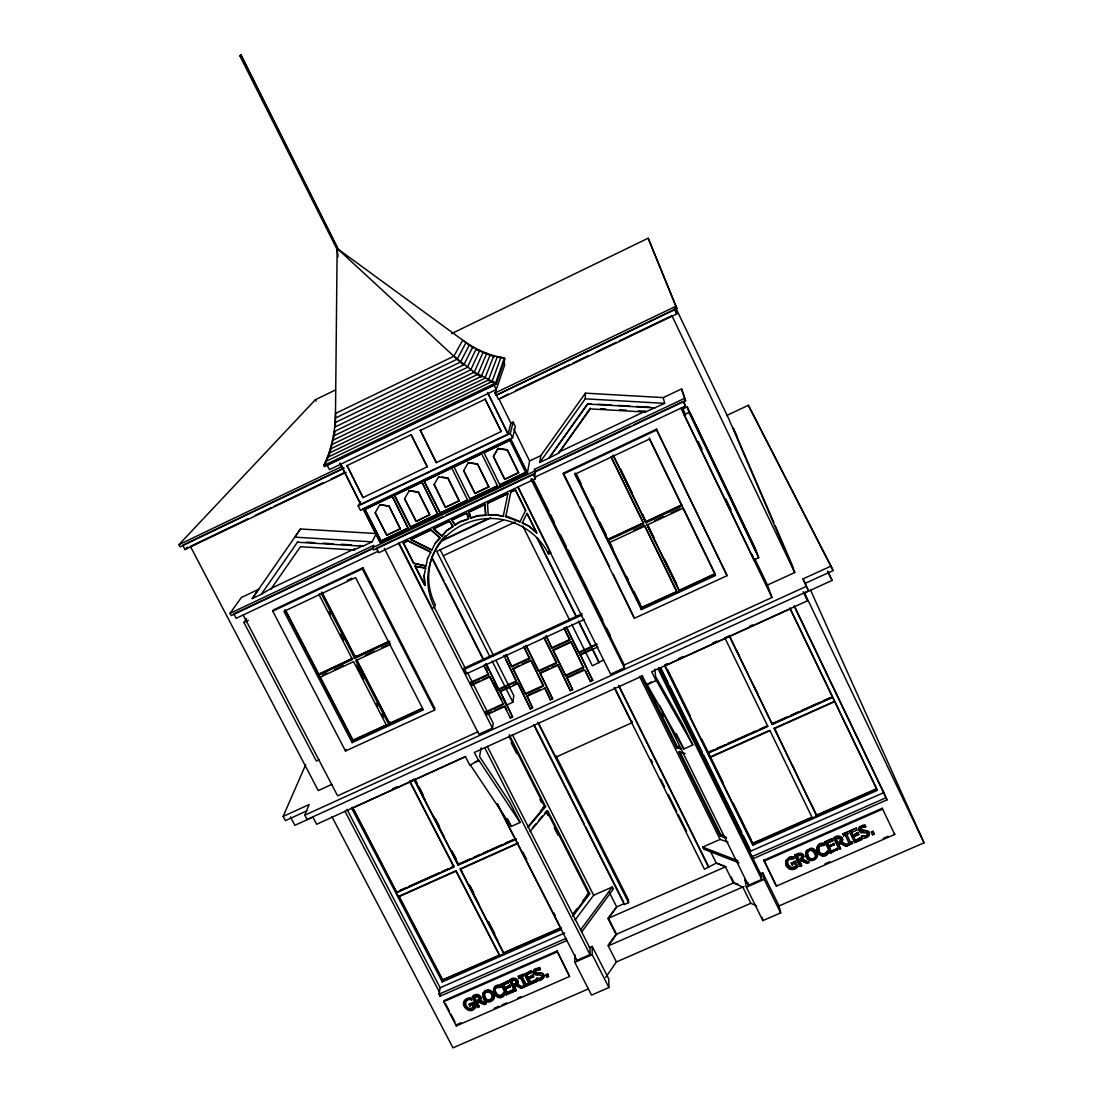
<?xml version="1.0" encoding="UTF-8"?>
<svg xmlns="http://www.w3.org/2000/svg" width="1103" height="1103" viewBox="0 0 1103 1103"><rect width="100%" height="100%" fill="white"/><g stroke="black" fill="none" stroke-linecap="round" stroke-linejoin="round"><path stroke-width="1.5" d="M574.939 954.977L574.773 962.285L591.525 995.113L608.911 987.543L592.187 954.674L592.201 946.388L589.181 947.711M551.817 667.384L557.746 664.668L570.348 690.685L572.622 689.651L566.845 678.111L584.687 669.948L590.45 681.516L592.725 680.482L580.109 654.396L592.021 648.936M497.301 804.128L576.966 960.286L590.008 954.578L590.036 948.359L487.292 746.386M590.45 681.516L585.417 670.665M335.353 427.123L337.146 248.423L473.587 348.107M583.584 667.742L570.954 641.643L553.127 649.832L565.756 675.905L583.584 667.742L570.954 641.643M373.379 548.343L231.175 615.598L230.017 613.378L373.779 545.365L372.635 547.681L373.793 549.942L535.258 473.601L535.562 471.67L685.639 400.706L681.599 388.918L663.275 397.604L585.417 393.164L540.815 455.622L539.781 462.474L549.225 457.993L587.816 403.67L591.167 403.863M592.725 680.482L580.109 654.396M335.367 418.051L335.491 413.473L453.843 356.228L462.736 340.179C475.035 349.155 489.291 355.745 504.429 357.937L504.953 358.999L496.198 384.161L324.447 466.652L323.855 465.494C330.9 450.686 334.636 434.417 335.367 418.051L457.152 359.206L466.073 342.523M569.534 976.472L557.07 950.965L443.889 1000.642L443.696 1001.717L456.339 1025.9L569.534 976.472L557.07 950.965M596.888 644.69L578.992 652.893L566.349 626.752M539.781 462.474L585.252 398.831L585.417 393.164M572.622 689.651L566.887 677.366L583.211 669.907M570.348 690.685L557.746 664.668M803.646 856.025L802.626 859.692L808.926 862.56L802.446 859.03L803.604 857.114M842.54 838.997L841.548 842.651L847.862 845.532L845.891 846.387L840.003 843.078L838.28 843.836L840.555 848.717L839.038 849.393L833.647 838.073C837.329 833.427 845.946 837.356 841.548 842.651M543.807 977.024C545.309 970.006 536.499 975.286 535.065 971.343L540.401 969.206L539.546 967.552L534.61 969.165A3.874 3.626 8.9 0 0 533.535 970.971C531.991 977.961 540.925 972.681 542.29 976.679M548.536 976.445L547.557 973.715L545.764 975.231L546.771 977.203L548.536 976.445L547.557 973.715M546.771 977.203L546.812 976.472M631.922 721.238L632.019 722.713L555.719 757.223L555.815 755.679L628.434 899.827L628.558 902.654L624.353 904.488L533.755 724.809M540.401 969.206L540.249 969.992L539.546 967.552M535.81 969.964L535.258 970.626C533.824 976.238 540.677 971.895 542.91 974.197C545.957 977.768 540.691 981.284 537.258 980.622L537.299 979.878C534.417 976.307 541.421 979.96 542.166 976.693M535.893 980.47L535.934 979.726L530.571 982.084L530.515 982.828L535.893 980.47L536.513 981.698L529.688 984.676L524.366 974.335L531.246 970.612L531.825 972.57L526.448 974.928L527.91 977.754L532.914 975.562L532.97 974.831L527.91 977.754M537.258 980.622L536.416 978.154M536.513 981.698L535.934 979.726M530.515 982.828L528.53 978.981L533.549 976.789L532.97 974.831M549.639 697.634L544.592 687.569L550.314 699.84L552.575 698.806L539.974 672.816L548.853 668.735M529.688 984.676L524.421 973.591M550.314 699.84L552.631 698.047M531.825 972.57L531.246 970.612M520.34 976.679L518.879 978.03L520.34 976.679L524.573 984.896L523.18 985.517L523.677 987.309L527.896 985.462L527.413 983.655L525.966 985.02L527.413 983.655M528.53 978.981L532.349 976.596M551.969 648.33L546.219 636.031L551.969 648.33L569.824 640.112L564.019 628.476L566.308 627.428L578.992 652.893M523.236 987.502L517.031 984.703C521.402 979.45 513.212 975.7 509.531 980.126L514.798 991.197L516.245 990.563L514.122 986.454L515.777 985.737L521.347 988.329L523.236 987.502L517.1 983.959L518.162 982.111M523.677 987.309L523.732 986.565M525.966 985.02L521.733 976.789L523.125 976.183L522.629 974.376L518.41 976.238L518.879 978.03M523.125 976.183L522.629 974.376M521.733 976.789L523.18 975.438M521.347 988.329L521.416 987.585M563.357 474.056L563.44 473.09L656.478 429.191L727.07 575.683L634.377 618.287L563.357 474.056L656.643 430.046L656.478 429.191M516.245 990.563L514.191 985.71L514.122 986.454M517.031 984.703L517.1 983.959M514.798 991.197L509.531 980.126M512.578 990.673L512.647 989.915L507.283 992.259L507.215 993.017L512.578 990.673L513.198 991.887L506.401 994.865L501.065 984.552L507.945 980.815L508.497 982.787L503.133 985.131L504.609 987.971L509.6 985.779L509.669 985.034L504.609 987.971M513.529 985.31L511.516 981.408C515.473 977.423 519.086 984.841 513.529 985.31L511.585 980.664L513.019 980.043M513.198 991.887L512.647 989.915M484.272 995.14L485.058 992.355M507.215 993.017L505.229 989.184L510.22 987.006L509.669 985.034M552.575 698.806L539.974 672.816M511.516 981.408L511.585 980.664M546.164 636.707L543.876 637.755L556.588 663.179L538.802 671.341L526.159 645.283M506.401 994.865L501.134 983.807M508.497 982.787L507.945 980.815M500.927 987.488L500.059 985.834C486.726 984.621 497.191 1005.302 504.691 994.754L503.919 992.369L501.231 995.182L498.335 995.182L496.295 993.472L494.985 989.749C495.261 985.351 503.519 989.598 500.142 985.076C493.386 983.738 491.014 992.921 496.681 996.05M505.229 989.184L510.303 986.247M549.225 457.993L558.738 453.071L590.367 408.096M504.691 994.754L503.809 992.424M532.584 707.933L526.876 695.676L532.584 707.933L530.322 708.967L517.721 683.019L513.309 685.046M398.955 542.841L432.197 608.36L434.472 607.298A63.671 61.851 13.2 0 1 463.329 524.504A63.671 61.851 13.2 0 1 548.563 554.051L548.798 551.721M503.133 985.131L503.216 984.386L504.678 987.213M530.322 708.967L530.405 708.195M492.462 997.719C489.87 1007.563 478.412 991.638 488.45 992.011C498.225 995.954 486.313 1005.605 484.465 995.223M500.059 985.834L500.142 985.076M561.524 927.913L503.961 952.771M518.975 665.536L512.964 668.983L525.69 694.242L543.421 686.121L530.805 660.104L521.94 664.185M525.69 694.242L513.074 668.253M479.474 998.008L479.033 1000.09L476.331 1001.607L474.318 997.719L475.834 996.34M511.861 666.777L506.139 654.506L511.861 666.777L529.619 658.615L523.884 646.317M485.996 1003.785L479.819 1001C484.189 995.761 476.041 992.011 472.36 996.409L477.613 1007.466L479.047 1006.832L476.923 1002.737L478.564 1002.02L484.134 1004.612L485.996 1003.785L486.092 1003.027L479.915 1000.242L480.977 998.394M479.047 1006.832L477.02 1001.979M479.819 1001L479.915 1000.242M477.613 1007.466L473.132 997.884M512.647 717.033L500.045 691.126L512.647 717.033L510.399 718.067L504.595 706.596L486.961 714.661L485.982 711.697L503.602 703.645M470.829 999.442L471.726 999.58L469.988 997.925A7.749 7.225 11.4 0 0 466.872 998.587C457.607 1003.206 469.781 1016.663 475.448 1007.563L473.215 1002.324L469.285 1004.033L469.809 1006.005L472.415 1004.144L469.809 1006.005M476.331 1001.607L474.414 996.96M858.851 829.787L858.934 829.111A3.998 3.764 -5.9 0 1 860.092 827.236L865.248 825.54L863.18 825.099L859.857 826.602A3.998 3.764 -5.9 0 0 858.699 828.477L858.92 830.449L860.602 832.076M498.818 689.692L486.189 663.703L498.818 689.692L516.521 681.571L506.125 660.008M502.444 697.592L506.305 705.231L512.881 702.225L513.777 695.593L495.923 660.214M475.448 1007.563L473.215 1002.324M815.6 855.583C815.558 859.347 809.947 860.037 808.513 856.741M473.794 1006.805C465.507 1013.312 461.674 997.677 471.601 999.635M510.399 718.067L510.496 717.281M471.629 1000.338L470.871 997.925M802.074 856.714L799.013 860.326L801.853 858.754L801.757 855.68M456.339 1025.9L456.504 1024.797L461.219 1022.729M840.955 839.686L837.922 843.299L841.037 841.258L839.686 837.66M482.907 993.238L484.369 998.946M443.048 516.742L376.357 548.274L378.66 552.796L535.272 478.812L535.575 476.841L534.073 473.794M516.521 681.571L503.878 655.54M384.299 548.315L478.923 734.267L492.448 728.104L493.22 723.347L467.644 672.927M535.258 473.601L534.431 469.382L684.522 398.376L681.599 388.918M787.418 862.463C786.701 857.003 796.835 861.25 793.195 856.673L792.271 856.673A7.983 7.514 -2.5 0 0 789.045 857.376L785.846 860.547L786.012 864.642M497.577 804.184L561.468 929.415L442.262 981.891L442.744 979.092M567.121 940.404L440.083 996.216L440.442 994.065M312.907 817.116L316.658 824.258L465.369 756.548L469.809 765.234L478.923 760.325L474.442 762.352M481.101 747.862L479.571 756.644L510.055 802.777L520.092 822.48L511.351 826.409L469.961 764.393L469.809 765.234M486.961 714.661L485.982 711.697M440.083 996.216L439.022 994.189L440.138 987.778L346.949 809.312M519.94 521.857C506.815 515.115 494.806 513.226 519.94 521.857L525.676 510.455L515.459 489.884M516.011 839.245L458.131 865.166L458.462 863.318M527.427 472.911L510.399 438.511L363.066 508.828L380.314 542.717L527.386 473.159L529.578 460.944L513.846 429.15M805.755 853.474L806.996 850.647L811.16 848.841A4.784 4.509 -3.4 0 1 814.207 849.751L817.13 853.998M485.844 712.483L503.492 704.403L489.622 677.008L471.974 685.128L470.857 682.936L488.519 674.815L485.279 667.412M425.634 568.114L424.103 575.587L424.82 585.514L415.045 566.239L425.634 568.114L415.045 566.239M406.442 541.366L403.298 543.076L413.611 563.412L426.006 565.991L427.55 558.504M498.06 448.438L493.372 456.532L504.733 479.419L518.589 472.635L507.242 449.748L498.06 448.438L493.427 456.311L504.802 479.171L518.589 472.635M487.498 503.078L488.229 515.294L495.785 514.894L503.216 516.438L507.945 493.427L487.429 503.34L507.89 493.689M505.726 516.949L510.841 492.062L513.915 490.601M471.974 685.128L471.009 682.192L488.657 674.085M470.857 682.936L471.009 682.192M510.841 492.062L515.404 490.132L525.621 510.717M503.216 516.438L495.84 514.632L488.229 515.294M785.777 862.284L786.48 860.243L789.21 858.037A7.983 7.514 -2.5 0 1 792.45 857.334L793.195 856.673M584.218 619.5L466.045 673.974L463.811 669.576L464.142 668.128L582.039 613.723M542.345 975.934L540.539 978.706L536.472 978.844M329.935 452.988L334.94 432.142M360.584 501.796L358.172 505.905L360.488 510.441L512.564 438.056L515.349 426.558L513.157 422.104L510.896 423.18L508.069 434.127L360.764 504.292L339.931 463.357M509.807 440.207L525.662 472.553L499.797 484.796L525.704 472.318M409.751 780.965L453.953 866.613L396.611 892.299L353.939 809.781M518.534 472.884L507.242 449.748M512.564 438.056L510.275 433.451L513.157 422.104M497.481 485.885L469.878 498.942L497.481 485.885L481.611 453.623L453.898 467.01L481.542 453.857M434.527 710.111L434.927 708.567L362.915 567.7L273.599 609.849L272.772 611.145L345.501 751.019L434.527 710.111L362.322 568.9L362.915 567.7M485.678 515.432L485.017 504.25L468.872 512.109L470.953 518.12L478.123 515.818L485.678 515.432L485.017 504.25M867.634 833.592L867.427 834.378C866.324 837.88 858.865 833.716 862.546 838.335C865.993 838.804 871.218 835.867 868.916 831.883M488.794 486.961L477.475 463.88L488.794 486.961L475.048 493.468L463.646 470.664L475.048 493.468M501.189 431.521L485.182 399.217L501.189 431.521L436.347 462.626L420.353 430.308L436.347 462.626M470.953 518.12L468.954 511.847M465.163 513.626L451.789 519.94L455.112 525.235C458.531 519.499 474.097 522.381 466.652 512.936M860.492 828.119L860.257 828.863C860.726 833.771 866.255 829.056 868.571 831.662M860.492 829.497C860.326 826.147 869.647 827.595 863.939 826.464M434.472 607.298L435.285 604.706A63.34 61.547 13.2 0 1 445.295 535.741M508.276 440.938L483.859 452.754L509.751 440.428M461.385 521.195L468.623 518.631M467.575 500.031L440.097 513.033L424.076 481.198L451.692 467.865L467.575 500.031L440.097 513.033M674.195 307.599L676.732 313.997L498.515 399.369L508.042 394.171M455.112 525.235L461.468 520.919M389.001 724.974L355.828 660.6L390.462 644.483L389.331 642.277L354.697 658.408L321.166 593.373L318.932 594.42L352.464 659.456L317.995 675.505L319.125 677.683L353.594 661.648L386.781 725.995L389.001 724.974L390.035 721.831M452.988 526.6L449.486 521.03L433.41 528.861L441.765 536.127L446.729 530.626L452.988 526.6L449.486 521.03M451.596 333.602L648.178 238.207L676.966 308.578L496.171 395.26L674.553 309.419L676.732 313.997M445.474 507.463L434.155 484.479L445.474 507.463L459.248 500.721L447.846 477.971L441.751 477.103M496.171 395.26L495.068 393.013L504.802 364.61L503.395 361.756M441.765 536.127L446.825 530.35L453.085 526.324M329.549 454.588L323.855 465.494L495.619 382.989L504.429 357.937L497.729 357.262M440.097 537.974L431.039 529.743L410.812 539.298L431.852 550.025L410.702 539.574L430.942 530.019L440.097 537.974L435.147 543.462M426.006 565.991L413.722 563.123L403.422 542.786M500.914 357.344L492.048 381.569L325.661 461.523M352.105 742.622L423.331 709.863L355.593 577.6L283.967 611.365L352.105 742.622L353.318 739.396M497.384 356.6L488.464 379.983L327.315 457.469L329.342 454.767M437.794 514.122L421.884 482.052L394.364 495.344L410.426 527.069L437.794 514.122L421.884 482.052M345.501 751.019L346.121 749.378M459.165 500.983L447.846 477.971M493.854 355.676L484.906 378.246L328.818 453.319M805.176 583.335L833.11 570.582L830.986 566.115L803.039 578.882L808.513 590.877L307.048 819.501L304.786 815.214L309.116 804.556L283.126 816.427L285.346 820.66L306.744 810.884M490.311 354.601L481.349 376.357L330.169 449.114M818.743 846.594L819.198 851.613M494.006 998.105L490.146 1001.414M416.024 521.402L429.77 514.687L418.327 492.007L409.213 490.697L404.567 498.735L416.024 521.402L429.66 514.949L418.327 492.007M486.795 353.346L477.806 374.317L331.369 444.826M354.697 658.408L355.911 655.596M410.426 527.069L437.905 513.86M283.126 816.427L305.71 764.613M408.138 528.158L392.213 496.171L364.79 509.421L380.88 541.049L408.138 528.158L392.213 496.171M483.279 351.94L474.29 372.138L332.43 440.483M400.279 528.861L388.945 505.974L379.846 504.678L375.213 512.688L386.698 535.286L400.279 528.861L388.945 505.974M427.247 466.776L411.143 434.72L427.247 466.776L363.011 497.577L346.976 465.494L363.011 497.577M479.777 350.368L470.788 369.822L333.327 436.085M463.756 1002.406L466.762 999.346A7.762 7.238 11.4 0 1 469.878 998.684L470.76 998.684M818.564 849.641C816.675 843.643 827.54 847.628 823.803 843.243C809.947 841.92 820.342 864.256 828.491 853.115C828.505 847.573 821.101 861.498 818.591 849.958M409.213 490.697L418.216 492.255M386.698 535.286L400.403 528.585M476.303 348.645L467.327 367.354L334.071 431.645M404.567 498.735L416.148 521.126M284.96 609.738L318.519 674.416L351.581 658.725M380.314 542.717L363.218 508.566M380.88 541.049L408.262 527.882M472.856 346.756L463.894 364.762L334.664 427.151M427.44 558.794L430.846 551.955L407.958 540.649M431.852 550.025L435.258 543.172L440.194 537.699M297.438 542.221L362.915 546.192L372.125 541.835L376.302 533.562L300.457 528.985L252.229 598.584L261.301 594.283L297.824 541.656M469.451 344.715L460.502 362.046L335.091 422.614M362.915 546.192L359.854 545.42M375.213 512.688L386.836 535.01M379.846 504.678L388.808 506.236M270.8 589.374L300.43 546.716L354.008 549.97L354.628 548.839L271.614 588.133L261.301 594.283M543.669 976.927L542.18 978.651M479.378 998.904L476.427 1000.835M360.764 504.292L340.096 463.122M434.044 484.727L438.704 476.675M463.646 470.664L468.32 462.584M319.277 759.719L316.354 761.056L243.942 622.492L246.562 618.604M252.229 598.584L258.626 589.319L241.35 597.509L230.017 613.378M300.457 528.985L294.832 537.147L372.125 541.835M605.671 977.382L616.398 961.94L750.812 903.302L756.548 905.825M616.398 961.94L608.263 945.891L616.549 934.213L608.47 918.261L616.687 906.914L624.326 903.55L624.353 904.488M549.28 457.538L587.816 403.67M558.738 453.071L590.353 408.882L645.393 412.039L664.64 403.367L663.275 397.604M581.708 931.994L613.365 888.963L612.358 886.977L593.648 895.25L575.104 919.971M612.358 886.977L580.536 929.994M608.236 945.009L616.053 934.434L734.019 882.731L738.307 884.344M483.197 993.086L487.774 990.563A4.646 4.343 10.8 0 1 490.752 991.459L493.165 994.341L494.075 997.857M323.855 465.494L325.854 462.819M572.843 915.159L588.823 893.968L546.743 810.912L544.551 813.518M572.788 916.29L589.76 893.761L547.681 810.677L530.074 831.552M615.322 932.986L607.974 918.468L616.687 906.914L609.407 892.479M572.898 914.042L576.897 908.748M582.894 900.793L587.899 894.175M532.446 827.87L535.741 823.955M539.05 820.039L542.345 816.123M527.992 827.457L545.627 806.638L509.172 734.653M540.47 811.022L543.779 807.12M528.158 826.395L544.703 806.872L509.021 736.446M504.76 994.01L502.858 995.83M343.984 467.92L182.781 545.213L185.056 549.556L187.386 547.019M343.709 468.361L180.106 546.812L178.962 544.634L315.375 399.713L335.505 389.952M475.545 1006.805L472.401 1009.259M789.845 868.737L793.236 868.833L797.91 866.517C794.284 872.046 785.529 869.55 785.598 862.767M827.071 853.736L828.491 853.115M787.887 864.504L791.265 867.523L796.104 866.517C793.222 869.895 787.928 867.785 787.501 863.566M679.6 751.267L721.183 835.481L722.107 834.874M641.229 676.111L676.649 747.793L679.131 746.18M861.071 827.443L862.932 826.588M240.923 55.15L338.249 249.443L241.157 55.178L239.806 55.729L337.297 249.898M467.314 999.856C461.357 1003.137 468.94 1013.299 473.683 1007.563L472.305 1004.902M789.458 858.685L787.68 860.257L787.459 863.332M485.582 991.887L489.249 991.514M809.312 849.944L807.327 852.15L807.727 855.432M825.196 854.935L826.271 854.37M241.157 55.178L239.806 55.729M337.132 249.995L338.414 249.347M178.962 544.634L342.592 466.155M495.068 393.013L675.877 306.289L648.178 238.207M346.811 465.728L411.143 434.72M420.243 430.515L485.182 399.217M247.706 518.92L190.392 546.385L318.271 790.575L331.851 784.357M255.441 515.211L270.938 507.78M274.027 506.305L323.593 482.549M331.341 478.84L343.736 472.897M515.763 390.476L569.879 364.541M572.967 363.066L588.423 355.662M596.158 351.954L616.246 342.33M619.348 340.841L671.906 315.651L794.767 572.54L767.454 585.031L771.962 597.523L624.257 664.971L624.422 667.866L610.648 674.154L517.831 487.126M185.056 549.556L346.232 472.346M358.172 505.905L510.275 433.451M364.79 509.421L392.075 496.433M394.364 495.344L421.773 482.301M424.076 481.198L451.596 468.099M529.578 460.944L540.815 455.622M558.821 452.161L645.255 411.24L645.393 412.039M354.008 549.97L363.204 545.627M445.571 507.201L459.248 500.721M475.117 493.22L488.863 486.713M372.635 547.681L534.114 471.312M371.311 548.894L233.864 613.888L236.18 618.3L378.219 551.197M534.872 471.546L630.626 426.268M633.715 424.807L683.143 401.423L685.377 406.069L535.575 476.841M446.15 515.28L532.997 474.221L535.272 478.812M682.619 409.075L687.224 406.91L755.776 549.584L758.712 557.691L754.066 559.828L684.26 414.687L682.619 409.075L685.611 415.279M403.298 543.076L407.834 540.925L430.735 552.245M433.41 528.861L449.404 521.305M451.706 520.216L466.569 513.198L468.541 518.893M468.872 512.109L484.948 504.512M243.942 622.492L248.34 620.41M684.26 414.687L688.948 412.467L687.224 406.91M272.772 611.145L362.322 568.9M347.321 580.343L351.843 578.22M444.095 539.367L487.623 518.865M442.358 540.649L490.601 517.927M502.885 520.271L436.733 551.403L489.801 656.519M726.56 415.555L748.358 405.297L830.986 566.115M443.516 555.65L515.115 522.009M548.563 554.051L550.866 552.975L517.941 486.63M388.353 641.601L355.304 657.002L321.855 592.118M641.946 523.484L607.698 539.436L575.697 474.304M318.519 674.416L352.919 658.394M389.731 641.243L355.152 657.347L321.69 592.435M642.098 514.067L645.806 521.678L681.806 504.912L645.848 521.953L613.185 455.001M683.129 508.235L647.047 525.028L679.434 591.401L677.09 592.49L644.717 526.159L608.856 542.855L607.739 540.567L643.628 523.842L610.897 456.78M613.227 455.691L645.944 522.767L682.026 505.96M322.641 675.201L327.136 673.106M334.609 669.631L343.584 665.454M365.3 655.347L374.317 651.142M381.831 647.64L387.842 644.841M633.729 530.364L644.635 525.29L676.952 591.525L641.243 607.946L608.815 541.959M654.451 520.713L663.454 516.521M670.955 513.033L679.958 508.841M463.811 669.576L582.012 615.047M486.051 664.42L483.79 665.467L488.519 674.815M503.768 656.257L506.029 655.21M472.125 684.384L479.474 681.006M482.411 679.655L488.298 676.952M511.957 666.06L529.702 657.898M552.024 647.626L569.851 639.423L564.06 627.8M353.015 740.196L385.747 725.14M420.988 708.926L389.524 723.403L357.22 660.711M713.531 574.36L679.269 590.45L715.171 573.946L682.95 507.435M387.181 724.823L352.863 740.596L319.649 676.594M422.38 708.622L389.4 723.802L356.283 659.539M641.394 609.587L715.571 575.476L649.488 439.063L574.884 474.235L641.394 609.587L641.022 605.685M512.964 668.983L530.722 660.821M570.927 642.332L553.072 650.536L565.756 675.905M498.942 688.934L516.618 680.827M538.871 670.61L556.643 662.462L544.689 638.568M579.006 652.19L596.888 643.987M501.52 690.45L510.358 686.397M499.935 691.884L517.624 683.763M539.905 673.547L557.691 665.385M580.095 655.113L597.991 646.896M525.773 693.484L543.489 685.377L531.549 661.593M565.784 675.174L583.597 667.025M571.754 624.367L592.38 665.854L603.617 659.994M487.099 713.889L491.497 711.862M494.434 710.525L503.244 706.499M528.351 695L540.167 689.596M526.793 696.434L544.524 688.327M477.957 731.772L337.628 795.842L243.225 615.102M590.45 680.772L592.725 679.738M304.786 815.214L806.348 586.355L808.513 590.877M313.169 816.978L294.873 825.32L290.434 816.909M827.843 571.506L832.076 580.412L804.252 593.097L807.548 600.763L651.68 671.727L656.051 680.592L646.854 684.77L651.377 681.93M392.64 788.755L397.314 786.632M667.687 663.523L664.613 664.93L707.85 752.88L767.729 726.064M678.483 658.615L683.102 656.506M712.386 643.173L717.005 641.064M749.406 626.311L752.522 624.905M411.074 780.731L413.928 779.435L458.131 865.166M724.795 637.892L729.276 635.852L772.307 724.45L832.751 697.372L834.116 700.212M642.484 675.918L474.345 752.467L478.785 761.153M465.618 756.63L351.76 808.458L442.262 981.891M646.785 684.025L683.832 748.978L692.794 744.952L682.909 724.878L655.609 676.58L654.796 668.997M399.824 890.424L406.028 887.653M409.116 886.274L438.553 873.08M441.641 871.701L447.846 868.93M450.934 867.537L454.036 866.145M470.802 858.644L458.296 864.242L451.21 850.482M473.918 857.238L480.177 854.439M483.293 853.046L502.044 844.636M505.174 843.243L512.978 839.741M707.781 752.48L713.931 749.723M716.991 748.358L724.671 744.911M727.732 743.546L755.348 731.165M759.953 729.111L766.089 726.353M772.086 723.678L787.556 716.743M790.658 715.351L798.393 711.89M801.495 710.497L820.067 702.184M823.169 700.791L829.359 698.02M516.052 838.79L458.214 864.697L414.039 779.021M769.908 730.682L710.001 757.485L707.933 753.28L767.84 726.45L724.712 637.562M400.292 895.677L456.063 870.708L498.873 953.654M461.895 868.102L518.162 842.913M709.932 757.085L768.253 730.972M774.251 728.297L834.654 701.26L876.802 789.086L816.634 815.572L774.141 727.911M518.12 843.368L460.254 869.261L503.85 953.792L499.59 955.667L455.98 871.177L398.624 896.849L396.487 892.768L453.871 867.068L409.64 781.379M834.792 701.632L774.361 728.683L816.771 816.013L812.332 817.971L769.797 730.296M739.038 862.849L703.659 849.103L702.666 847.104L720.094 839.411L727.994 842.044M505.519 952.082L559.979 928.106M752.467 843.34L810.498 817.778M816.496 815.145L875.079 789.348M812.194 817.53L752.563 843.795L709.849 756.686M752.853 845.16L877.326 790.355L790.203 608.856L664.737 665.978L752.853 845.16L752.081 841.534M614.206 687.486L704.459 869.247L716.288 863.084L724.63 866.076M440.138 987.778L564.681 932.986M660.463 668.335L750.495 851.254L883.834 792.602L885.999 797.759L751.667 856.797L752.687 858.892L887.019 799.882L886.288 798.145M607.974 918.468L726.022 866.586M439.022 994.189L566.073 938.363M763.896 860.202L882.221 808.265L894.74 834.447L776.388 886.136L763.896 860.202L776.388 886.136M443.696 1001.717L557.029 951.999M764.103 861.126L882.579 809.147L882.221 808.265M801.66 865.731L799.413 860.85L801.66 865.731L800.158 866.393L794.78 855.101C797.51 853.019 803.494 851.585 803.825 856.686M831.979 838.804L824.865 841.92L831.979 838.804L832.793 840.693L827.195 843.161L828.615 846.084L833.84 843.795L828.615 846.084M847.352 832.062L842.926 834.006L847.352 832.062L848.097 833.785L846.635 834.419M856.342 828.119L849.213 831.248L856.342 828.119L857.183 830.007L851.571 832.475M472.263 997.167L478.095 995.278L480.88 998.105M501.065 984.552L507.863 981.56M509.462 980.87L515.322 978.968L518.12 981.794M518.341 976.982L522.574 975.121M524.366 974.335L531.191 971.343M794.946 855.749L800.282 853.736L803.453 855.528M844.898 834.461L843.671 835.729L844.898 834.461L849.241 843.602L847.793 844.236L849.241 843.602M504.554 983.807L508.566 982.042M531.867 971.826L526.503 974.183L527.965 977.024M827.195 843.161L832.793 840.693M474.318 997.719L477.64 996.685L479.378 998.766M799.013 860.326L797.055 856.314L800.53 855.225L801.936 856.328M837.922 843.299L835.964 839.259L839.452 838.17L840.858 839.286M792.023 858.162L794.022 858.382M821.68 844.719L824.63 844.953M746.331 882.51L744.856 879.505L746.359 887.212L762.862 920.619L780.662 912.884L779.049 905.921L762.711 872.721L760.505 873.686L761.746 879.422L748.385 885.268L659.608 705.451M857.996 832.475L852.991 835.412L857.996 832.475L858.837 834.378L853.598 836.681L858.837 834.378M513.598 984.565L516.562 982.608L515.749 979.974M796.104 866.517L794.587 863.111L792.147 864.917L791.361 863.015L795.47 861.209L797.91 866.517M830.325 846.125L834.24 844.415L829.235 847.338L831.152 851.309L836.763 848.855L831.152 851.309M469.175 1004.805L473.104 1003.082M791.54 863.663L795.47 861.209M799.592 861.498L801.316 860.754L806.969 863.415L808.926 862.56M838.487 844.484L840.224 843.726M608.263 945.891L744.029 886.467M871.246 832.076L873.08 831.276L874.307 833.951L872.473 834.764L871.494 832.71L873.08 831.276M503.837 993.127C500.169 1002.255 489.553 988.66 498.129 986.496M574.773 962.285L592.187 954.674M746.359 887.212L764.186 879.408L762.711 872.721M545.764 975.231L547.515 974.459M860.905 837.549L855.514 840.651L860.905 837.549L861.746 839.452L854.618 842.568L849.213 831.248M851.985 841.658L850.758 842.94L851.985 841.658L852.743 843.395L848.317 845.325L847.573 843.588M523.125 986.261L524.518 985.655L520.271 977.423M477.709 1006.694L479.143 1006.06M506.47 994.106L513.267 991.142M514.867 990.439L516.314 989.805M525.138 985.944L527.965 984.717M529.743 983.931L536.568 980.953M800.158 866.393L801.481 865.069M801.316 860.754L806.789 862.753L808.747 861.898M835.743 850.082L830.256 853.226L837.163 849.462M847.862 845.532L845.891 846.387M851.047 843.395L848.317 845.325M494.185 1008.335L498.901 1006.267M502.044 1004.902L506.76 1002.848M517.748 998.036L520.892 996.671M825.016 863.828L829.746 861.76M883.324 838.363L888.053 836.295M588.395 988.908L452.988 1047.85L331.975 816.744M779.049 905.921L924.038 842.802L810.581 590.119M865.276 837.329C874.693 832.862 865.359 829.635 860.423 829.621M540.167 979.533L541.297 979.106M837.246 837.963L838.349 837.577M536.665 969.454L540.291 969.247M471.036 517.859L478.192 515.556L485.747 515.156M543.159 807.272L545.627 806.638M587.265 894.312L589.76 893.761M824.093 855.308L821.9 855.418M500.776 996.726L497.646 996.547M811.863 860.354L815.972 858.575L817.213 854.577M539.505 968.296L534.555 969.895A3.874 3.626 8.9 0 0 533.48 971.702L534.541 973.866L537.754 974.569M861.705 832.296L862.946 832.2M799.468 854.618L801.178 854.935M469.037 1009.81L470.14 1009.852M585.252 398.831L664.64 403.367M597.881 404.249L611.31 405.008M618.025 405.394L629.785 406.069M636.5 406.455L649.929 407.228M587.802 404.056L655.044 407.903M600.652 408.689L605.809 408.979M619.528 409.764L626.394 410.164M638.389 410.854L645.255 411.24M306.207 542.166L314.589 542.676M322.972 543.186L333.023 543.793M341.406 544.303L351.471 544.91M497.991 448.673L507.187 449.969M469.85 462.805L475.958 463.674M468.237 462.819L477.406 464.129M438.608 476.91L447.749 478.219M680.854 747.999L677.573 747.186L642.18 675.519M676.649 747.793L681.544 749.006M685.211 753.528L678.662 751.874L720.273 836.102L726.643 838.197M500.183 986.592L500.886 986.785M809.754 859.968L810.788 860.285M487.016 1001.166L488.022 1001.469M721.183 835.481L725.981 837.053M746.952 848.359L750.109 849.42L750.495 851.254M488.395 380.563L495.619 382.989L496.198 384.161M702.666 847.104L738.004 860.767M495.619 382.989L474.29 372.138L453.843 356.228M476.441 349.706L494.392 356.931M841.327 842.016L847.642 844.884M480.053 1001.91L484.217 1003.84M840.003 843.078L844.25 845.077M522.284 522.712L529.068 526.076L535.479 531.674M819.887 854.618L820.866 855.142M472.98 371.808L481.322 376.992M812.36 849.944L815.724 855.376M867.316 832.889L860.836 832.71L858.685 829.814M788.824 868.226L786.342 865.235M485.168 999.897L486.065 1000.642M808.789 859.43L806.403 856.48M433.507 528.585L441.876 535.837M489.925 991.928L491.193 993.307M463.591 365.231L337.146 248.423L337.987 256.765M466.059 1008.321L463.963 1004.943M818.964 853.874L816.923 850.358M819.57 851.943C821.377 855.239 826.326 854.205 827.347 850.827L827.553 851.475M478.564 996.271L479.143 997.002M451.789 519.94L455.194 524.959M867.082 832.255L867.689 833.441M478.923 760.325L520.092 822.48M842.389 838.487L839.962 836.708L833.647 838.073M692.794 744.952L655.968 679.848L656.051 680.592M807.961 855.79C808.444 861.236 817.544 860.23 815.531 854.715M398.859 895.884L442.62 979.781L499.659 955.157L442.524 980.305L398.734 896.367M352.202 807.175L396.611 892.299M344.936 811.215L439.394 992.038M445.46 1003.661L449.404 1011.203M450.975 1014.222L454.919 1021.778M285.939 610.924L317.912 672.54M319.829 676.222L352.229 738.679M469.285 1004.033L469.906 1005.233M505.312 988.44L507.283 992.259M528.585 978.237L530.571 982.084M527.358 984.414L527.896 985.462M521.788 976.045L526.021 984.262M518.41 976.238L518.948 977.286M328.791 611.6L330.349 614.619M340.469 634.239L343.584 640.278M356.421 665.164L363.521 678.938M376.137 703.397L377.709 706.458M381.652 714.11L383.237 717.171M415.941 780.841L417.513 783.902M419.085 786.949L423.028 794.587M435.63 819.019L439.559 826.657M452.161 851.102L456.104 858.741M469.892 885.488L473.78 893.016M488.532 921.625L494.751 933.676M414.935 780.138L425.179 800.02M433.065 815.31L444.109 836.708M460.42 868.337L461.964 871.356M468.968 884.923L479.074 904.529M487.623 921.115L497.743 940.707M460.337 868.806L503.906 953.282M509.6 985.779L510.22 987.006M833.11 570.582L748.358 405.297M532.914 975.562L533.549 976.789M315.375 399.713L316.134 401.189M592.201 946.388L608.759 978.968L608.911 987.543M364.928 509.145L381.018 540.773M484.686 747.627L590.008 954.578M507.49 818.84L511.351 826.409M522.808 852.026L526.683 859.609M553.775 912.732L555.333 915.766M512.275 734.515L593.648 895.25M511.213 742.829L516.631 753.542M539.905 799.454L541.449 802.529M546.592 812.649L548.122 815.668M554.23 827.746L558.063 835.302M415.155 565.936L424.931 585.21L424.214 575.283M434.32 607.243L465.314 668.349M464.142 668.128L466.362 672.513M398.693 543.407L492.448 728.104M534.569 725.54L584.038 823.665M585.596 826.74L623.553 902.02M440.042 549.459L493.592 655.596M492.117 661.083L512.881 702.225M432.404 558.104L443.971 580.978M445.502 584.025L483.279 658.739M431.425 557.139L483.142 659.429M487.002 667.067L488.546 670.114M494.723 682.33L498.584 689.968M489.76 676.277L501.3 699.081M504.705 705.823L506.884 710.125M394.502 495.082L410.55 526.793M523.801 647.02L529.619 658.615M424.186 480.949L440.194 512.771M538.416 722.879L555.719 757.223M537.699 722.313L628.558 902.654M517.721 683.019L529.661 706.706M827.457 571.202L832.076 580.412M453.995 466.762L469.878 498.942M526.062 645.972L538.802 671.341M618.7 685.349L708.553 866.475M618.7 685.997L708.691 867.385M650.908 759.471L652.424 762.531M660.78 779.352L664.571 787.004M668.377 794.656L676.718 811.477M678.248 814.538L686.59 831.359M614.826 688.093L632.019 722.713M536.775 532.804L527.082 513.309L522.229 522.987L529.026 526.352L536.734 533.08L527.041 513.571M537.85 538.912L576.855 617.446M579.144 622.064L591.387 646.703M592.918 649.777L599.039 662.103M537.009 537.919L576.069 616.549M578.358 621.168L599.039 662.793M522.85 526.048L569.451 619.762M483.927 452.52L499.797 484.796M661.952 713.048L663.454 716.095M639.533 676.373L720.094 839.411M750.812 903.302L742.774 887.019L733.398 883.007L725.402 866.861L716.288 863.084L710.511 851.419M534.431 469.382L535.562 471.67M498.763 398.624L510.896 423.18M495.192 392.64L498.515 399.369M731.11 876.857L734.019 882.731M533.714 480.715L548.922 511.434M550.438 514.508L554.244 522.188M560.324 534.486L566.404 546.771M567.921 549.846L602.9 620.52M606.705 628.2L610.497 635.879M532.032 478.605L624.257 664.971M530.943 479.033L624.422 667.866M488.312 393.895L508.125 433.906M487.485 392.544L508.069 434.127M510.344 438.732L527.386 473.159M667.412 669.342L690.092 715.461M701.425 738.527L723.347 783.102M733.178 803.094L751.322 839.99M661.083 668.515L667.922 682.44M669.452 685.528L702.17 752.012M703.686 755.1L741.74 832.407M743.257 835.509L749.351 847.876M764.186 879.408L780.662 912.884M563.44 473.09L578.51 503.699M580.013 506.76L609.407 566.446M613.171 574.098L634.377 618.287M659.277 668.073L761.98 876.706M658.767 667.784L700.405 752.37M703.231 758.092L745.78 844.512M657.912 668.57L761.746 879.422M676.222 733.55L683.832 748.978M576.538 474.442L581.088 483.707M592.476 506.87L593.993 509.958M600.06 522.298L606.126 534.652M609.918 542.373L612.951 548.549M626.614 576.345L628.131 579.433M634.197 591.787L640.264 604.141M608.801 541.683L641.215 607.629L676.952 591.525M574.939 473.035L607.712 539.712L643.532 523.029L611.6 457.607M620.52 469.023L632.364 493.289M642.718 514.522L645.944 522.767M648.274 525.91L654.272 538.209M664.751 559.704L676.746 584.273M620.589 469.975L632.46 494.309M647.668 525.469L654.424 539.326M664.185 559.345L676.208 583.983M646.951 524.201L679.269 590.45M798.834 859.664L797.055 856.314M794.78 855.101L799.978 865.731M791.361 863.015L792.147 864.917M836.543 848.207L837.37 850.11M833.634 843.147L834.447 845.05M736.335 649.764L739.3 655.858M754.838 687.858L757.802 693.952M774.651 728.669L776.884 733.247M792.478 765.358L795.442 771.466M811.036 803.563L814 809.685M729.938 637.051L772.197 724.064L832.6 696.999L789.845 607.905M826.988 842.513L828.408 845.436M830.945 850.661L829.235 847.338M824.865 841.92L830.256 853.226M851.337 831.841L852.991 835.412M853.377 836.033L855.514 840.651M656.643 430.046L727.07 575.683M850.758 842.94L846.415 833.785L848.097 833.785M842.926 834.006L843.671 835.729M649.295 437.974L681.861 505.174M837.701 842.651L835.964 839.259M838.28 843.836L840.555 848.717M865.014 824.92L865.731 826.671M794.132 605.561L883.834 792.602M794.408 606.54L887.019 799.882M684.522 398.376L685.639 400.706M688.948 412.467L758.712 557.691M682.44 408.234L684.673 412.88M754.769 558.669L767.454 585.031M698.282 441.641L702.004 449.39M725.857 498.983L731.082 509.834M680.937 408.248L771.962 597.523M675.877 306.289L676.966 308.578M675.519 307.379L728.821 418.961L794.767 572.54M737.521 437.16L733.081 427.895L773.865 522.56M804.749 593.414L924.038 842.802M803.232 591.76L807.548 600.763M491.759 994.244L492.462 996.133M803.039 578.882L806.348 586.355M775.216 525.704L793.567 568.307M815.475 854.425C815.131 849.338 806.596 848.883 807.479 854.48M807.548 854.784L808.154 856.438M894.368 833.537L894.74 834.447M874.307 833.951L872.473 834.764M861.457 835.909L865.993 836.336L867.661 835.012L867.441 832.806M861.746 839.452L854.618 842.568M752.149 554.409L754.066 559.828M816.22 814.262L816.771 816.013M823.803 843.243L823.996 843.878C820.535 843.423 816.303 845.904 816.854 849.806M683.957 401.409L685.377 406.069M771.866 722.906L772.307 724.45M787.294 862.67L787.666 864.228M806.059 855.831L806.183 850.84L810.981 848.193A4.784 4.509 -3.4 0 1 814.028 849.103C825.306 857.141 806.555 867.73 805.604 853.956M752.301 857.031L752.687 858.892M751.267 854.935L751.667 856.797M762.187 917.42L762.862 920.619M747.82 882.386L748.385 885.268M710.001 757.485L707.643 751.681L707.933 753.28M608.773 540.58L608.856 542.855M607.656 538.305L607.739 540.567M463.66 1002.668L463.687 1003.785M482.811 993.996C481.653 1008.68 502.499 1000.504 490.835 990.701A4.646 4.329 10.8 0 0 487.857 989.805L484.672 990.866L482.811 993.996M493.979 384.919L327.095 465.066L329.425 469.644L496.281 389.58L493.979 384.919M754.066 546.302L689.637 412.205L756.134 552.038L754.066 546.302"/></g></svg>
